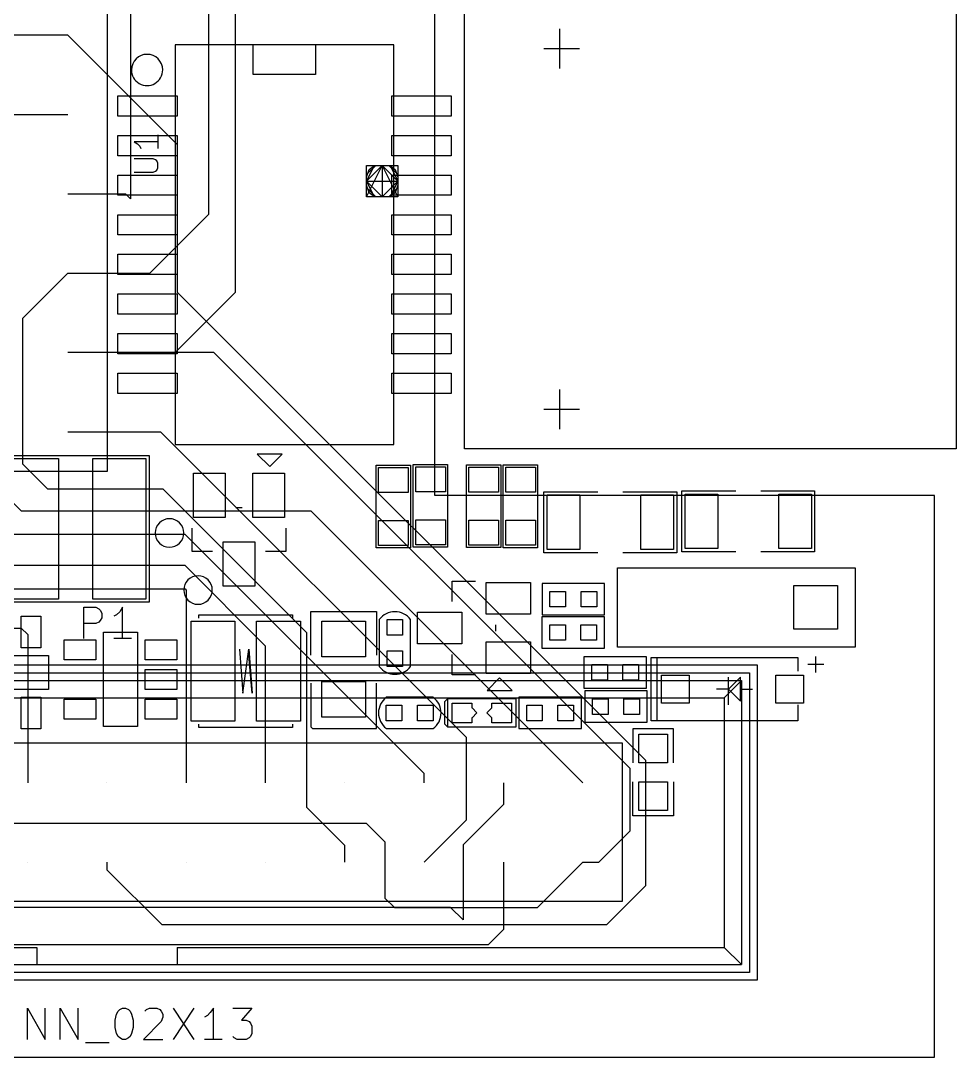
# Model space of a CAD drawing. Extents: x 317 to 7766, y -7531 to -136.
# Drawn here: x 4437 to 7766, y -7531 to -3841 of the extents above; entities that cross this region are included whole.
import ezdxf

# ---------------------------------------------------------------- set-up
doc = ezdxf.new("R2010")
doc.units = 0
doc.layers.get('0').update_dxf_attribs({"linetype": 'CONTINUOUS'})

msp = doc.modelspace()

# ---------------------------------------------------------------- linework, layer by layer
at = {"color": 7}
for points in [[(1605.28, -2391.610378), (2160.975556, -1835.914822), (2605.475556, -1835.914822), (2771.986667, -2002.708156), (2771.986667, -2502.805933), (4938.888889, -2502.805933), (5105.4, -2669.317044), (5105.4, -4530.5726), (4896.555556, -4739.417044)], [(5910.862222, -5530.485933), (5910.862222, -2530.463711)], [(2411.024444, -2697.257044), (4522.046667, -2697.257044), (4827.693333, -3002.621489), (4827.693333, -4474.974822), (4809.913333, -4457.194822)], [(2494.28, -4169.328156), (2488.635556, -4174.9726), (3660.986667, -3002.621489), (4105.486667, -3002.621489), (4188.742222, -3086.159267), (4188.742222, -4058.1326), (4305.3, -4174.9726), (4604.173333, -4174.9726)], [(4745.284444, -3187.194822), (3616.395556, -3187.194822), (3616.395556, -5444.9726), (4745.284444, -5444.9726), (4745.284444, -3187.194822)], [(6016.131111, -5365.385933), (6016.131111, -3530.941489)], [(7765.908889, -3530.941489), (7765.908889, -5365.385933)], [(5199.944444, -3688.139267), (5199.944444, -4808.279267)], [(6354.797778, -4010.719267), (6354.797778, -3869.608156)], [(3757.506667, -3892.750378), (3884.224444, -3892.750378), (4355.535556, -4363.779267), (4355.535556, -5502.828156), (4438.791111, -5586.083711), (5469.184444, -5586.083711), (6437.206667, -6554.105933)], [(4604.173333, -3892.750378), (4273.126667, -3892.750378)], [(4994.204444, -4282.781489), (4604.173333, -3892.750378)], [(4986.302222, -3926.899267), (4986.302222, -5349.017044)], [(5764.106667, -3926.899267), (4986.302222, -3926.899267)], [(5264.008889, -4032.450378), (5264.008889, -3926.899267)], [(5486.4, -3926.899267), (5486.4, -4032.450378)], [(5764.106667, -5349.017044), (5764.106667, -3926.899267)], [(6298.353333, -3940.163711), (6425.353333, -3940.163711)], [(5486.4, -4032.450378), (5264.008889, -4032.450378)], [(4782.537778, -4180.334822), (4782.537778, -4108.085933)], [(4782.537778, -4108.085933), (4993.64, -4108.085933)], [(4993.64, -4108.085933), (4993.64, -4180.334822)], [(5757.051111, -4180.334822), (5757.051111, -4108.085933)], [(5757.051111, -4108.085933), (5968.153333, -4108.085933)], [(5968.153333, -4108.085933), (5968.153333, -4180.334822)], [(4993.64, -4180.334822), (4782.537778, -4180.334822)], [(5968.153333, -4180.334822), (5757.051111, -4180.334822)], [(4782.537778, -4321.445933), (4782.537778, -4249.197044)], [(4782.537778, -4249.197044), (4993.64, -4249.197044)], [(4924.777778, -4271.774822), (4840.111111, -4271.774822), (4852.246667, -4279.677044), (4860.431111, -4287.861489), (4864.382222, -4295.763711)], [(4924.777778, -4247.503711), (4924.777778, -4295.763711)], [(4993.64, -4249.197044), (4993.64, -4321.445933)], [(5757.051111, -4321.445933), (5757.051111, -4249.197044)], [(5757.051111, -4249.197044), (5968.153333, -4249.197044)], [(5968.153333, -4249.197044), (5968.153333, -4321.445933)], [(4994.204444, -4808.279267), (4994.204444, -4282.781489)], [(4993.64, -4321.445933), (4782.537778, -4321.445933)], [(4840.111111, -4380.430378), (4908.691111, -4380.430378), (4916.875556, -4376.479267), (4920.826667, -4372.528156), (4924.777778, -4364.343711), (4924.777778, -4348.257044), (4920.826667, -4340.354822), (4916.875556, -4336.121489), (4908.691111, -4332.170378), (4840.111111, -4332.170378)], [(5968.153333, -4321.445933), (5757.051111, -4321.445933)], [(4782.537778, -4462.557044), (4782.537778, -4390.308156)], [(4782.537778, -4390.308156), (4993.64, -4390.308156)], [(4993.64, -4390.308156), (4993.64, -4462.557044)], [(5667.868889, -4412.039267), (5723.184444, -4356.441489), (5723.184444, -4467.637044)], [(5667.868889, -4467.637044), (5723.184444, -4356.441489)], [(5667.868889, -4388.897044), (5700.324444, -4356.441489)], [(5667.868889, -4412.039267), (5695.526667, -4356.441489)], [(5667.868889, -4356.441489), (5778.782222, -4356.441489)], [(5667.868889, -4467.637044), (5667.868889, -4356.441489)], [(5667.868889, -4398.210378), (5677.182222, -4370.270378)], [(5667.868889, -4434.899267), (5667.868889, -4388.897044)], [(5677.182222, -4370.270378), (5695.526667, -4356.441489)], [(5695.526667, -4356.441489), (5751.124444, -4356.441489)], [(5695.526667, -4356.441489), (5751.124444, -4356.441489)], [(5700.324444, -4356.441489), (5746.326667, -4356.441489)], [(5723.184444, -4356.441489), (5778.782222, -4412.039267)], [(5723.184444, -4356.441489), (5778.782222, -4467.637044)], [(5746.326667, -4356.441489), (5778.782222, -4388.897044)], [(5751.124444, -4356.441489), (5769.468889, -4370.270378)], [(5751.124444, -4356.441489), (5778.782222, -4412.039267)], [(5757.051111, -4462.557044), (5757.051111, -4390.308156)], [(5757.051111, -4390.308156), (5968.153333, -4390.308156)], [(5769.468889, -4370.270378), (5778.782222, -4398.210378)], [(5778.782222, -4356.441489), (5778.782222, -4467.637044)], [(5778.782222, -4388.897044), (5778.782222, -4434.899267)], [(5968.153333, -4390.308156), (5968.153333, -4462.557044)], [(5667.868889, -4425.868156), (5667.868889, -4398.210378)], [(5723.184444, -4467.637044), (5667.868889, -4412.039267)], [(5667.868889, -4412.039267), (5778.782222, -4412.039267)], [(5695.526667, -4467.637044), (5667.868889, -4412.039267)], [(5677.182222, -4453.808156), (5667.868889, -4425.868156)], [(5778.782222, -4412.039267), (5723.184444, -4467.637044)], [(5778.782222, -4412.039267), (5751.124444, -4467.637044)], [(5778.782222, -4425.868156), (5769.468889, -4453.808156)], [(5778.782222, -4398.210378), (5778.782222, -4425.868156)], [(5308.317778, -6554.105933), (5308.317778, -6066.990378), (5022.144444, -5780.534822), (4244.34, -5780.534822), (4216.4, -5752.594822), (4216.4, -4697.083711), (4105.486667, -4586.170378), (4105.486667, -4447.034822)], [(4604.173333, -4457.194822), (4809.913333, -4457.194822)], [(4993.64, -4462.557044), (4782.537778, -4462.557044)], [(5700.324444, -4467.637044), (5667.868889, -4434.899267)], [(5695.526667, -4467.637044), (5677.182222, -4453.808156)], [(5778.782222, -4434.899267), (5746.326667, -4467.637044)], [(5769.468889, -4453.808156), (5751.124444, -4467.637044)], [(5968.153333, -4462.557044), (5757.051111, -4462.557044)], [(5778.782222, -4467.637044), (5667.868889, -4467.637044)], [(5778.782222, -4467.637044), (5667.868889, -4467.637044)], [(5751.124444, -4467.637044), (5695.526667, -4467.637044)], [(5751.124444, -4467.637044), (5695.526667, -4467.637044)], [(5746.326667, -4467.637044), (5700.324444, -4467.637044)], [(4782.537778, -4603.668156), (4782.537778, -4531.419267)], [(4782.537778, -4531.419267), (4993.64, -4531.419267)], [(4993.64, -4531.419267), (4993.64, -4603.668156)], [(5757.051111, -4603.668156), (5757.051111, -4531.419267)], [(5757.051111, -4531.419267), (5968.153333, -4531.419267)], [(5968.153333, -4531.419267), (5968.153333, -4603.668156)], [(4993.64, -4603.668156), (4782.537778, -4603.668156)], [(5968.153333, -4603.668156), (5757.051111, -4603.668156)], [(4782.537778, -4744.779267), (4782.537778, -4672.530378)], [(4782.537778, -4672.530378), (4993.64, -4672.530378)], [(4993.64, -4672.530378), (4993.64, -4744.779267)], [(5757.051111, -4744.779267), (5757.051111, -4672.530378)], [(5757.051111, -4672.530378), (5968.153333, -4672.530378)], [(5968.153333, -4672.530378), (5968.153333, -4744.779267)], [(5455.355556, -6308.290378), (5455.355556, -6019.294822), (4944.251111, -5508.190378), (4533.053333, -5508.190378), (4444.435556, -5419.290378), (4444.435556, -4899.437044), (4604.173333, -4739.417044)], [(4604.173333, -4739.417044), (4896.555556, -4739.417044)], [(4993.64, -4744.779267), (4782.537778, -4744.779267)], [(5968.153333, -4744.779267), (5757.051111, -4744.779267)], [(6154.984444, -7075.370378), (6099.951111, -7130.403711), (3699.933333, -7130.403711), (3477.542222, -6908.294822), (3477.542222, -5897.0926), (3144.237778, -5563.788156), (3144.237778, -4819.285933)], [(4782.537778, -4885.890378), (4782.537778, -4813.641489)], [(4782.537778, -4813.641489), (4993.64, -4813.641489)], [(4988.842222, -5019.381489), (5199.944444, -4808.279267)], [(4993.64, -4813.641489), (4993.64, -4885.890378)], [(6661.008889, -6474.801489), (4994.204444, -4808.279267)], [(5757.051111, -4885.890378), (5757.051111, -4813.641489)], [(5757.051111, -4813.641489), (5968.153333, -4813.641489)], [(5968.153333, -4813.641489), (5968.153333, -4885.890378)], [(4993.64, -4885.890378), (4782.537778, -4885.890378)], [(5968.153333, -4885.890378), (5757.051111, -4885.890378)], [(4782.537778, -5027.001489), (4782.537778, -4954.7526)], [(4782.537778, -4954.7526), (4993.64, -4954.7526)], [(4993.64, -4954.7526), (4993.64, -5027.001489)], [(5757.051111, -5027.001489), (5757.051111, -4954.7526)], [(5757.051111, -4954.7526), (5968.153333, -4954.7526)], [(5968.153333, -4954.7526), (5968.153333, -5027.001489)], [(6437.206667, -6836.328156), (6493.933333, -6836.328156), (6605.411111, -6724.850378), (6605.411111, -6502.741489), (5124.308889, -5021.639267), (4988.842222, -5021.639267), (4604.173333, -5021.639267)], [(4993.64, -5027.001489), (4782.537778, -5027.001489)], [(4988.842222, -5019.381489), (4988.842222, -5021.639267), (4988.842222, -5019.381489), (4988.842222, -5021.639267)], [(5968.153333, -5027.001489), (5757.051111, -5027.001489)], [(4782.537778, -5168.1126), (4782.537778, -5095.863711)], [(4782.537778, -5095.863711), (4993.64, -5095.863711)], [(4993.64, -5095.863711), (4993.64, -5168.1126)], [(5757.051111, -5168.1126), (5757.051111, -5095.863711)], [(5757.051111, -5095.863711), (5968.153333, -5095.863711)], [(5968.153333, -5095.863711), (5968.153333, -5168.1126)], [(6354.797778, -5294.830378), (6354.797778, -5153.719267)], [(4993.64, -5168.1126), (4782.537778, -5168.1126)], [(5968.153333, -5168.1126), (5757.051111, -5168.1126)], [(6298.353333, -5224.274822), (6425.353333, -5224.274822)], [(4604.173333, -5303.861489), (4934.373333, -5303.861489), (6022.057778, -6391.545933), (6022.057778, -6687.0326), (5872.762222, -6836.328156)], [(4986.302222, -5349.017044), (5764.106667, -5349.017044)], [(5278.684444, -5383.730378), (5322.993333, -5428.039267)], [(5367.584444, -5383.730378), (5278.684444, -5383.730378)], [(5322.993333, -5428.039267), (5367.584444, -5383.730378)], [(7765.908889, -5365.385933), (6016.131111, -5365.385933)], [(4371.34, -5388.810378), (4893.733333, -5388.810378)], [(4382.628889, -5399.817044), (4571.435556, -5399.817044)], [(4571.435556, -5399.817044), (4571.435556, -5899.914822)], [(4693.637778, -5399.817044), (4882.444444, -5399.817044)], [(4693.637778, -5899.914822), (4693.637778, -5399.817044)], [(4882.444444, -5399.817044), (4882.444444, -5899.914822)], [(4893.733333, -5388.810378), (4893.733333, -5910.921489)], [(5701.171111, -5422.959267), (5823.373333, -5422.959267)], [(5701.171111, -5717.317044), (5701.171111, -5422.959267)], [(5823.373333, -5422.959267), (5823.373333, -5717.317044)], [(5833.815556, -5420.701489), (5956.017778, -5420.701489)], [(5833.815556, -5715.341489), (5833.815556, -5420.701489)], [(5956.017778, -5420.701489), (5956.017778, -5715.341489)], [(6022.904444, -5421.548156), (6145.106667, -5421.548156)], [(6022.904444, -5715.905933), (6022.904444, -5421.548156)], [(6145.106667, -5421.548156), (6145.106667, -5715.905933)], [(6154.137778, -5422.394822), (6276.34, -5422.394822)], [(6154.137778, -5716.7526), (6154.137778, -5422.394822)], [(6276.34, -5422.394822), (6276.34, -5716.7526)], [(5051.495556, -5451.181489), (5164.384444, -5451.181489)], [(5051.495556, -5609.225933), (5051.495556, -5451.181489)], [(5164.384444, -5451.181489), (5164.384444, -5609.225933)], [(5262.597778, -5451.181489), (5375.486667, -5451.181489)], [(5262.597778, -5609.225933), (5262.597778, -5451.181489)], [(5375.486667, -5451.181489), (5375.486667, -5609.225933)], [(5709.637778, -5520.043711), (5709.637778, -5431.143711)], [(5709.637778, -5431.143711), (5815.188889, -5431.143711)], [(5815.188889, -5431.143711), (5815.188889, -5520.043711)], [(5842.282222, -5518.068156), (5842.282222, -5429.168156)], [(5842.282222, -5429.168156), (5947.833333, -5429.168156)], [(5947.833333, -5429.168156), (5947.833333, -5518.068156)], [(6031.371111, -5518.6326), (6031.371111, -5429.7326)], [(6031.371111, -5429.7326), (6136.922222, -5429.7326)], [(6136.922222, -5429.7326), (6136.922222, -5518.6326)], [(6162.604444, -5519.479267), (6162.604444, -5430.579267)], [(6162.604444, -5430.579267), (6268.155556, -5430.579267)], [(6268.155556, -5430.579267), (6268.155556, -5519.479267)], [(5815.188889, -5520.043711), (5709.637778, -5520.043711)], [(5947.833333, -5518.068156), (5842.282222, -5518.068156)], [(7688.862222, -5530.485933), (5910.862222, -5530.485933)], [(6136.922222, -5518.6326), (6031.371111, -5518.6326)], [(6268.155556, -5519.479267), (6162.604444, -5519.479267)], [(6298.917778, -5518.068156), (6490.546667, -5518.068156)], [(6298.917778, -5734.814822), (6298.917778, -5518.068156)], [(6309.924444, -5529.074822), (6426.482222, -5529.074822)], [(6309.924444, -5723.525933), (6309.924444, -5529.074822)], [(6426.482222, -5529.074822), (6426.482222, -5723.525933)], [(6579.446667, -5518.068156), (6771.075556, -5518.068156)], [(6643.228889, -5529.074822), (6759.786667, -5529.074822)], [(6643.228889, -5723.525933), (6643.228889, -5529.074822)], [(6759.786667, -5529.074822), (6759.786667, -5723.525933)], [(6771.075556, -5518.068156), (6771.075556, -5734.814822)], [(6789.42, -5514.399267), (6981.048889, -5514.399267)], [(6789.42, -5731.145933), (6789.42, -5514.399267)], [(6800.708889, -5525.688156), (6917.266667, -5525.688156)], [(6800.708889, -5720.139267), (6800.708889, -5525.688156)], [(6917.266667, -5525.688156), (6917.266667, -5720.139267)], [(7069.948889, -5514.399267), (7261.577778, -5514.399267)], [(7134.013333, -5525.688156), (7250.571111, -5525.688156)], [(7134.013333, -5720.139267), (7134.013333, -5525.688156)], [(7250.571111, -5525.688156), (7250.571111, -5720.139267)], [(7261.577778, -5514.399267), (7261.577778, -5731.145933)], [(7688.862222, -7530.594822), (7688.862222, -5530.485933)], [(5224.497778, -5574.794822), (5202.484444, -5574.794822)], [(5164.384444, -5609.225933), (5051.495556, -5609.225933)], [(5375.486667, -5609.225933), (5262.597778, -5609.225933)], [(5709.637778, -5709.1326), (5709.637778, -5620.2326)], [(5709.637778, -5620.2326), (5815.188889, -5620.2326)], [(5815.188889, -5620.2326), (5815.188889, -5709.1326)], [(5842.282222, -5706.874822), (5842.282222, -5617.974822)], [(5842.282222, -5617.974822), (5947.833333, -5617.974822)], [(5947.833333, -5617.974822), (5947.833333, -5706.874822)], [(6031.371111, -5707.721489), (6031.371111, -5618.821489)], [(6031.371111, -5618.821489), (6136.922222, -5618.821489)], [(6136.922222, -5618.821489), (6136.922222, -5707.721489)], [(6162.604444, -5708.285933), (6162.604444, -5619.385933)], [(6162.604444, -5619.385933), (6268.155556, -5619.385933)], [(6268.155556, -5619.385933), (6268.155556, -5708.285933)], [(5022.144444, -5669.339267), (4327.595556, -5669.339267)], [(5872.762222, -6554.105933), (5872.762222, -6520.239267), (5022.144444, -5669.339267)], [(5046.697778, -5730.299267), (5046.697778, -5647.043711)], [(5380.284444, -5647.043711), (5380.284444, -5730.299267)], [(5157.046667, -5695.585933), (5269.935556, -5695.585933)], [(5157.046667, -5853.630378), (5157.046667, -5695.585933)], [(5269.935556, -5695.585933), (5269.935556, -5853.630378)], [(5823.373333, -5717.317044), (5701.171111, -5717.317044)], [(5815.188889, -5709.1326), (5709.637778, -5709.1326)], [(5956.017778, -5715.341489), (5833.815556, -5715.341489)], [(5947.833333, -5706.874822), (5842.282222, -5706.874822)], [(6145.106667, -5715.905933), (6022.904444, -5715.905933)], [(6136.922222, -5707.721489), (6031.371111, -5707.721489)], [(6276.34, -5716.7526), (6154.137778, -5716.7526)], [(6268.155556, -5708.285933), (6162.604444, -5708.285933)], [(5118.946667, -5730.299267), (5046.697778, -5730.299267)], [(5380.284444, -5730.299267), (5308.035556, -5730.299267)], [(6490.546667, -5734.814822), (6298.917778, -5734.814822)], [(6426.482222, -5723.525933), (6309.924444, -5723.525933)], [(6771.075556, -5734.814822), (6579.446667, -5734.814822)], [(6759.786667, -5723.525933), (6643.228889, -5723.525933)], [(6981.048889, -5731.145933), (6789.42, -5731.145933)], [(6917.266667, -5720.139267), (6800.708889, -5720.139267)], [(7261.577778, -5731.145933), (7069.948889, -5731.145933)], [(7250.571111, -5720.139267), (7134.013333, -5720.139267)], [(6559.973333, -5788.437044), (7406.64, -5788.437044)], [(6559.973333, -6070.659267), (6559.973333, -5788.437044)], [(7406.64, -5788.437044), (7406.64, -6070.659267)], [(4188.742222, -5863.790378), (5022.144444, -5863.790378)], [(5022.144444, -5863.790378), (5026.095556, -5868.023711)], [(5269.935556, -5853.630378), (5157.046667, -5853.630378)], [(5972.104444, -5836.1326), (6055.36, -5836.1326)], [(5972.104444, -5908.381489), (5972.104444, -5836.1326)], [(6093.177778, -5840.930378), (6251.222222, -5840.930378)], [(6093.177778, -5953.819267), (6093.177778, -5840.930378)], [(6251.222222, -5840.930378), (6251.222222, -5953.819267)], [(6514.535556, -5844.599267), (6292.144444, -5844.599267)], [(6292.144444, -5844.599267), (6292.144444, -5955.5126)], [(6514.535556, -5955.5126), (6514.535556, -5844.599267)], [(7187.635556, -5851.654822), (7343.14, -5851.654822)], [(7187.635556, -6007.159267), (7187.635556, -5851.654822)], [(7343.14, -5851.654822), (7343.14, -6007.159267)], [(4571.435556, -5899.914822), (4382.628889, -5899.914822)], [(4882.444444, -5899.914822), (4693.637778, -5899.914822)], [(5026.095556, -5868.023711), (5026.095556, -6554.105933)], [(6320.084444, -5872.257044), (6375.682222, -5872.257044)], [(6320.084444, -5927.854822), (6320.084444, -5872.257044)], [(6375.682222, -5872.257044), (6375.682222, -5927.854822)], [(6430.997778, -5872.257044), (6486.595556, -5872.257044)], [(6430.997778, -5927.854822), (6430.997778, -5872.257044)], [(6486.595556, -5872.257044), (6486.595556, -5927.854822)], [(4893.733333, -5910.921489), (4371.34, -5910.921489)], [(4662.028889, -6039.897044), (4662.028889, -5928.701489), (4704.362222, -5928.701489), (4714.804444, -5934.063711), (4720.166667, -5939.425933), (4725.528889, -5949.868156), (4725.528889, -5965.954822), (4720.166667, -5976.397044), (4714.804444, -5981.759267), (4704.362222, -5986.839267), (4662.028889, -5986.839267)], [(4799.471111, -6039.897044), (4799.471111, -5928.701489), (4789.028889, -5944.788156), (4778.304444, -5955.230378), (4767.862222, -5960.5926)], [(6375.682222, -5927.854822), (6320.084444, -5927.854822)], [(6486.595556, -5927.854822), (6430.997778, -5927.854822)], [(4437.944444, -6072.917044), (4437.944444, -5960.028156)], [(4437.944444, -5960.028156), (4508.5, -5960.028156)], [(4508.5, -5960.028156), (4508.5, -6072.917044)], [(5070.968889, -5956.359267), (5404.555556, -5956.359267)], [(5070.968889, -5967.648156), (5070.968889, -5956.359267)], [(5404.555556, -5956.359267), (5404.555556, -5967.648156)], [(5469.466667, -5943.941489), (5702.864444, -5943.941489)], [(5469.466667, -6099.445933), (5469.466667, -5943.941489)], [(5702.864444, -5943.941489), (5702.864444, -6099.445933)], [(5712.742222, -5972.445933), (5712.742222, -6139.239267)], [(5740.4, -5972.445933), (5795.997778, -5972.445933)], [(5740.4, -6028.043711), (5740.4, -5972.445933)], [(5795.997778, -5972.445933), (5795.997778, -6028.043711)], [(5823.937778, -6139.239267), (5823.937778, -5972.445933)], [(5848.491111, -5946.481489), (6006.535556, -5946.481489)], [(5848.491111, -6059.370378), (5848.491111, -5946.481489)], [(6006.535556, -5946.481489), (6006.535556, -6059.370378)], [(6251.222222, -5953.819267), (6093.177778, -5953.819267)], [(6513.688889, -5963.1326), (6291.58, -5963.1326)], [(6291.58, -5963.1326), (6291.58, -6074.045933)], [(6292.144444, -5955.5126), (6514.535556, -5955.5126)], [(6513.688889, -6074.045933), (6513.688889, -5963.1326)], [(4161.084444, -6002.643711), (4438.791111, -6002.643711)], [(4438.791111, -6002.643711), (4461.651111, -6025.785933)], [(5043.311111, -5978.654822), (5198.815556, -5978.654822)], [(5043.311111, -6334.254822), (5043.311111, -5978.654822)], [(5198.815556, -5978.654822), (5198.815556, -6334.254822)], [(5276.426667, -5978.654822), (5431.931111, -5978.654822)], [(5276.426667, -6334.254822), (5276.426667, -5978.654822)], [(5431.931111, -5978.654822), (5431.931111, -6334.254822)], [(5508.413333, -5978.654822), (5663.635556, -5978.654822)], [(5508.413333, -6105.654822), (5508.413333, -5978.654822)], [(5663.635556, -5978.654822), (5663.635556, -6105.654822)], [(6127.608889, -6013.9326), (6127.608889, -5991.919267)], [(6319.237778, -5990.790378), (6374.835556, -5990.790378)], [(6319.237778, -6046.388156), (6319.237778, -5990.790378)], [(6374.835556, -5990.790378), (6374.835556, -6046.388156)], [(6430.433333, -5990.790378), (6486.031111, -5990.790378)], [(6430.433333, -6046.388156), (6430.433333, -5990.790378)], [(6486.031111, -5990.790378), (6486.031111, -6046.388156)], [(7343.14, -6007.159267), (7187.635556, -6007.159267)], [(4461.651111, -6025.785933), (4461.651111, -6554.105933)], [(4590.908889, -6044.977044), (4703.797778, -6044.977044)], [(4590.908889, -6115.5326), (4590.908889, -6044.977044)], [(4703.797778, -6044.977044), (4703.797778, -6115.5326)], [(4731.173333, -6017.883711), (4852.528889, -6017.883711)], [(4731.173333, -6353.728156), (4731.173333, -6017.883711)], [(4831.362222, -6039.897044), (4767.862222, -6039.897044)], [(4852.528889, -6017.883711), (4852.528889, -6353.728156)], [(4879.904444, -6044.977044), (4992.793333, -6044.977044)], [(4879.904444, -6115.5326), (4879.904444, -6044.977044)], [(4992.793333, -6044.977044), (4992.793333, -6115.5326)], [(5795.997778, -6028.043711), (5740.4, -6028.043711)], [(6374.835556, -6046.388156), (6319.237778, -6046.388156)], [(6486.031111, -6046.388156), (6430.433333, -6046.388156)], [(4508.5, -6072.917044), (4437.944444, -6072.917044)], [(5215.466667, -6078.561489), (5226.755556, -6234.348156)], [(5226.755556, -6234.348156), (5248.768889, -6078.561489)], [(5248.768889, -6078.561489), (5260.057778, -6234.348156)], [(5740.4, -6083.641489), (5795.997778, -6083.641489)], [(5740.4, -6139.239267), (5740.4, -6083.641489)], [(5795.997778, -6083.641489), (5795.997778, -6139.239267)], [(6006.535556, -6059.370378), (5848.491111, -6059.370378)], [(6093.177778, -6052.0326), (6251.222222, -6052.0326)], [(6093.177778, -6164.921489), (6093.177778, -6052.0326)], [(6251.222222, -6052.0326), (6251.222222, -6164.921489)], [(6291.58, -6074.045933), (6513.688889, -6074.045933)], [(7406.64, -6070.659267), (6559.973333, -6070.659267)], [(4199.748889, -6100.2926), (4535.593333, -6100.2926)], [(4535.593333, -6100.2926), (4535.593333, -6221.648156)], [(4703.797778, -6115.5326), (4590.908889, -6115.5326)], [(4992.793333, -6115.5326), (4879.904444, -6115.5326)], [(5260.057778, -6234.348156), (5248.768889, -6100.857044)], [(5663.635556, -6105.654822), (5508.413333, -6105.654822)], [(5972.104444, -6169.437044), (5972.104444, -6097.470378)], [(6663.266667, -6105.3726), (6441.157778, -6105.3726)], [(6441.157778, -6105.3726), (6441.157778, -6216.285933)], [(6663.266667, -6216.285933), (6663.266667, -6105.3726)], [(6680.482222, -6107.348156), (7202.593333, -6107.348156)], [(6680.482222, -6333.125933), (6680.482222, -6107.348156)], [(6701.648889, -6333.125933), (6701.648889, -6107.348156)], [(7202.593333, -6107.348156), (7202.593333, -6156.737044)], [(7266.093333, -6160.970378), (7266.093333, -6104.525933)], [(7266.093333, -6160.970378), (7266.093333, -6104.525933)], [(2430.78, -6134.159267), (7057.248889, -6134.159267), (7057.248889, -7256.274822), (2430.78, -7256.274822), (2430.78, -6134.159267)], [(4879.904444, -6150.528156), (4992.793333, -6150.528156)], [(4879.904444, -6221.083711), (4879.904444, -6150.528156)], [(4992.793333, -6150.528156), (4992.793333, -6221.083711)], [(5795.997778, -6139.239267), (5740.4, -6139.239267)], [(6468.815556, -6133.030378), (6524.413333, -6133.030378)], [(6468.815556, -6188.628156), (6468.815556, -6133.030378)], [(6524.413333, -6133.030378), (6524.413333, -6188.628156)], [(6580.011111, -6133.030378), (6635.608889, -6133.030378)], [(6580.011111, -6188.628156), (6580.011111, -6133.030378)], [(6635.608889, -6133.030378), (6635.608889, -6188.628156)], [(7294.315556, -6132.748156), (7237.871111, -6132.748156)], [(7294.315556, -6132.748156), (7237.871111, -6132.748156)], [(2458.437778, -6161.817044), (7029.591111, -6161.817044), (7029.591111, -7228.617044), (2458.437778, -7228.617044), (2458.437778, -6161.817044)], [(2486.095556, -6189.757044), (7001.651111, -6189.757044)], [(5508.413333, -6193.143711), (5663.635556, -6193.143711)], [(5508.413333, -6320.143711), (5508.413333, -6193.143711)], [(5663.635556, -6193.143711), (5663.635556, -6320.143711)], [(6055.36, -6169.437044), (5972.104444, -6169.437044)], [(6251.222222, -6164.921489), (6093.177778, -6164.921489)], [(6141.155556, -6180.443711), (6096.846667, -6225.034822)], [(6185.746667, -6225.034822), (6141.155556, -6180.443711)], [(6524.413333, -6188.628156), (6468.815556, -6188.628156)], [(6635.608889, -6188.628156), (6580.011111, -6188.628156)], [(6717.171111, -6269.625933), (6717.171111, -6170.848156)], [(6717.171111, -6170.848156), (6815.948889, -6170.848156)], [(6815.948889, -6170.848156), (6815.948889, -6269.625933)], [(7001.651111, -6189.757044), (6939.562222, -6250.717044)], [(6955.648889, -6276.681489), (6955.648889, -6177.903711)], [(6997.982222, -6177.903711), (6955.648889, -6220.237044)], [(6997.982222, -6262.570378), (6997.982222, -6177.903711)], [(7001.651111, -6189.757044), (7001.651111, -7200.677044)], [(7123.571111, -6269.625933), (7123.571111, -6170.848156)], [(7123.571111, -6170.848156), (7222.348889, -6170.848156)], [(7222.348889, -6170.848156), (7222.348889, -6269.625933)], [(4535.593333, -6221.648156), (4199.748889, -6221.648156)], [(4992.793333, -6221.083711), (4879.904444, -6221.083711)], [(5469.466667, -6199.3526), (5469.466667, -6354.857044)], [(5702.864444, -6360.501489), (5702.864444, -6199.3526)], [(6096.846667, -6225.034822), (6185.746667, -6225.034822)], [(6441.157778, -6216.285933), (6663.266667, -6216.285933)], [(6666.088889, -6226.728156), (6443.98, -6226.728156)], [(6443.98, -6226.728156), (6443.98, -6337.641489)], [(6666.088889, -6337.641489), (6666.088889, -6226.728156)], [(6955.648889, -6220.237044), (6913.315556, -6220.237044)], [(6955.648889, -6220.237044), (6997.982222, -6262.570378)], [(6997.982222, -6220.237044), (7040.315556, -6220.237044)], [(2546.208889, -6250.717044), (6939.562222, -6250.717044)], [(4437.944444, -6361.630378), (4437.944444, -6248.741489)], [(4437.944444, -6248.741489), (4508.5, -6248.741489)], [(4508.5, -6248.741489), (4508.5, -6361.630378)], [(4590.908889, -6256.079267), (4703.797778, -6256.079267)], [(4590.908889, -6326.634822), (4590.908889, -6256.079267)], [(4703.797778, -6256.079267), (4703.797778, -6326.634822)], [(4879.904444, -6256.079267), (4992.793333, -6256.079267)], [(4879.904444, -6326.634822), (4879.904444, -6256.079267)], [(4992.793333, -6256.079267), (4992.793333, -6326.634822)], [(5904.653333, -6249.305933), (5737.86, -6249.305933)], [(5955.735556, -6254.668156), (5944.728889, -6265.957044)], [(5944.728889, -6265.957044), (5944.728889, -6343.568156)], [(6200.14, -6254.668156), (5955.735556, -6254.668156)], [(5955.735556, -6254.668156), (5955.735556, -6354.857044)], [(5972.104444, -6269.625933), (6042.66, -6269.625933)], [(5972.104444, -6340.181489), (5972.104444, -6269.625933)], [(6042.66, -6269.625933), (6042.66, -6287.123711)], [(6113.215556, -6269.625933), (6183.771111, -6269.625933)], [(6113.215556, -6287.123711), (6113.215556, -6269.625933)], [(6183.771111, -6269.625933), (6183.771111, -6340.181489)], [(6200.14, -6354.857044), (6200.14, -6254.668156)], [(6431.844444, -6249.305933), (6209.735556, -6249.305933)], [(6209.735556, -6249.305933), (6209.735556, -6360.219267)], [(6431.844444, -6360.219267), (6431.844444, -6249.305933)], [(6471.637778, -6254.385933), (6527.235556, -6254.385933)], [(6471.637778, -6309.983711), (6471.637778, -6254.385933)], [(6527.235556, -6254.385933), (6527.235556, -6309.983711)], [(6582.833333, -6254.385933), (6638.431111, -6254.385933)], [(6582.833333, -6309.983711), (6582.833333, -6254.385933)], [(6638.431111, -6254.385933), (6638.431111, -6309.983711)], [(6815.948889, -6269.625933), (6717.171111, -6269.625933)], [(6939.562222, -6250.717044), (6939.562222, -7139.717044)], [(7222.348889, -6269.625933), (7123.571111, -6269.625933)], [(5455.355556, -6641.594822), (5455.355556, -6308.290378)], [(5737.86, -6276.963711), (5793.457778, -6276.963711)], [(5737.86, -6332.561489), (5737.86, -6276.963711)], [(5793.457778, -6276.963711), (5793.457778, -6332.561489)], [(5849.055556, -6276.963711), (5904.653333, -6276.963711)], [(5849.055556, -6332.561489), (5849.055556, -6276.963711)], [(5904.653333, -6276.963711), (5904.653333, -6332.561489)], [(6042.66, -6287.123711), (6042.942222, -6287.123711)], [(6042.942222, -6287.123711), (6060.44, -6304.903711)], [(6060.44, -6304.903711), (6042.942222, -6322.401489)], [(6095.717778, -6304.903711), (6113.215556, -6287.123711)], [(6113.215556, -6322.401489), (6095.717778, -6304.903711)], [(6113.215556, -6287.123711), (6113.215556, -6287.123711)], [(6237.393333, -6276.963711), (6292.991111, -6276.963711)], [(6237.393333, -6332.561489), (6237.393333, -6276.963711)], [(6292.991111, -6276.963711), (6292.991111, -6332.561489)], [(6348.588889, -6276.963711), (6404.186667, -6276.963711)], [(6348.588889, -6332.561489), (6348.588889, -6276.963711)], [(6404.186667, -6276.963711), (6404.186667, -6332.561489)], [(7202.593333, -6276.681489), (7202.593333, -6333.125933)], [(4703.797778, -6326.634822), (4590.908889, -6326.634822)], [(4992.793333, -6326.634822), (4879.904444, -6326.634822)], [(5198.815556, -6334.254822), (5043.311111, -6334.254822)], [(5070.968889, -6356.550378), (5070.968889, -6345.261489)], [(5431.931111, -6334.254822), (5276.426667, -6334.254822)], [(5404.555556, -6345.261489), (5404.555556, -6356.550378)], [(5663.635556, -6320.143711), (5508.413333, -6320.143711)], [(5793.457778, -6332.561489), (5737.86, -6332.561489)], [(5904.653333, -6332.561489), (5849.055556, -6332.561489)], [(5944.728889, -6343.568156), (5955.735556, -6354.857044)], [(6042.66, -6340.181489), (5972.104444, -6340.181489)], [(6042.66, -6322.401489), (6042.66, -6340.181489)], [(6042.942222, -6322.401489), (6042.66, -6322.401489)], [(6113.215556, -6322.401489), (6113.215556, -6322.401489)], [(6113.215556, -6340.181489), (6113.215556, -6322.401489)], [(6183.771111, -6340.181489), (6113.215556, -6340.181489)], [(6292.991111, -6332.561489), (6237.393333, -6332.561489)], [(6404.186667, -6332.561489), (6348.588889, -6332.561489)], [(6443.98, -6337.641489), (6666.088889, -6337.641489)], [(6527.235556, -6309.983711), (6471.637778, -6309.983711)], [(6638.431111, -6309.983711), (6582.833333, -6309.983711)], [(7202.593333, -6333.125933), (6680.482222, -6333.125933)], [(4508.5, -6361.630378), (4437.944444, -6361.630378)], [(4852.528889, -6353.728156), (4731.173333, -6353.728156)], [(5404.555556, -6356.550378), (5070.968889, -6356.550378)], [(5469.466667, -6354.857044), (5475.111111, -6360.501489)], [(5475.111111, -6360.501489), (5702.864444, -6360.501489)], [(5737.86, -6360.219267), (5904.653333, -6360.219267)], [(5955.735556, -6354.857044), (6200.14, -6354.857044)], [(6209.735556, -6360.219267), (6431.844444, -6360.219267)], [(6615.571111, -6361.348156), (6615.571111, -6482.703711)], [(6759.504444, -6361.348156), (6615.571111, -6361.348156)], [(6636.737778, -6381.103711), (6738.337778, -6381.103711)], [(6636.737778, -6482.703711), (6636.737778, -6381.103711)], [(6738.337778, -6381.103711), (6738.337778, -6482.703711)], [(6759.504444, -6482.703711), (6759.504444, -6361.348156)], [(2908.3, -6411.583711), (6577.188889, -6411.583711)], [(6577.188889, -6411.583711), (6577.188889, -6976.028156)], [(6738.337778, -6482.703711), (6636.737778, -6482.703711)], [(6661.008889, -6919.301489), (6661.008889, -6474.801489)], [(4461.651111, -6554.105933), (4461.651111, -6554.105933)], [(4461.651111, -6554.105933), (4461.651111, -6554.105933)], [(4461.651111, -6554.105933), (4461.651111, -6554.105933)], [(4461.651111, -6554.105933), (4461.651111, -6554.105933)], [(4743.873333, -6554.105933), (4743.873333, -6554.105933)], [(4743.873333, -6554.105933), (4743.873333, -6554.105933)], [(4743.873333, -6554.105933), (4743.873333, -6554.105933)], [(4743.873333, -6554.105933), (4743.873333, -6554.105933)], [(5026.095556, -6554.105933), (5026.095556, -6554.105933)], [(5026.095556, -6554.105933), (5026.095556, -6554.105933)], [(5026.095556, -6554.105933), (5026.095556, -6554.105933)], [(5026.095556, -6554.105933), (5026.095556, -6554.105933)], [(5308.317778, -6554.105933), (5308.317778, -6554.105933)], [(5308.317778, -6554.105933), (5308.317778, -6554.105933)], [(5308.317778, -6554.105933), (5308.317778, -6554.105933)], [(5308.317778, -6554.105933), (5308.317778, -6554.105933)], [(5590.54, -6554.105933), (5590.54, -6554.105933)], [(5590.54, -6554.105933), (5590.54, -6554.105933)], [(5590.54, -6554.105933), (5590.54, -6554.105933)], [(5590.54, -6554.105933), (5590.54, -6554.105933)], [(5872.762222, -6554.105933), (5872.762222, -6554.105933)], [(5872.762222, -6554.105933), (5872.762222, -6554.105933)], [(5872.762222, -6554.105933), (5872.762222, -6554.105933)], [(5872.762222, -6554.105933), (5872.762222, -6554.105933)], [(6154.984444, -6554.105933), (6154.984444, -6554.105933)], [(6154.984444, -6554.105933), (6154.984444, -6554.105933)], [(6154.984444, -6554.105933), (6154.984444, -6554.105933)], [(6154.984444, -6554.105933), (6154.984444, -6630.870378)], [(6154.984444, -6554.105933), (6154.984444, -6554.105933)], [(6437.206667, -6554.105933), (6437.206667, -6554.105933)], [(6437.206667, -6554.105933), (6437.206667, -6554.105933)], [(6437.206667, -6554.105933), (6437.206667, -6554.105933)], [(6437.206667, -6554.105933), (6437.206667, -6554.105933)], [(6615.571111, -6671.7926), (6615.571111, -6550.437044)], [(6636.737778, -6550.437044), (6738.337778, -6550.437044)], [(6636.737778, -6652.037044), (6636.737778, -6550.437044)], [(6738.337778, -6550.437044), (6738.337778, -6652.037044)], [(6759.504444, -6550.437044), (6759.504444, -6671.7926)], [(6154.984444, -6630.870378), (6011.051111, -6774.803711)], [(5590.54, -6776.779267), (5455.355556, -6641.594822)], [(6759.504444, -6671.7926), (6615.571111, -6671.7926)], [(6738.337778, -6652.037044), (6636.737778, -6652.037044)], [(4099.842222, -6697.1926), (5666.457778, -6697.1926)], [(5666.457778, -6697.1926), (5733.062222, -6763.797044)], [(5590.54, -6836.328156), (5590.54, -6776.779267)], [(5733.062222, -6763.797044), (5733.062222, -6963.8926)], [(6011.051111, -6774.803711), (6011.051111, -7041.503711)], [(4461.651111, -6836.328156), (4461.651111, -6836.328156)], [(4461.651111, -6836.328156), (4461.651111, -6836.328156)], [(4461.651111, -6836.328156), (4461.651111, -6836.328156)], [(4461.651111, -6836.328156), (4461.651111, -6836.328156)], [(4743.873333, -6836.328156), (4743.873333, -6836.328156)], [(4743.873333, -6836.328156), (4743.873333, -6836.328156)], [(4743.873333, -6836.328156), (4743.873333, -6863.421489), (4938.888889, -7058.154822)], [(4743.873333, -6836.328156), (4743.873333, -6836.328156)], [(4743.873333, -6836.328156), (4743.873333, -6836.328156)], [(5026.095556, -6836.328156), (5026.095556, -6836.328156)], [(5026.095556, -6836.328156), (5026.095556, -6836.328156)], [(5026.095556, -6836.328156), (5026.095556, -6836.328156)], [(5026.095556, -6836.328156), (5026.095556, -6836.328156)], [(5308.317778, -6836.328156), (5308.317778, -6836.328156)], [(5308.317778, -6836.328156), (5308.317778, -6836.328156)], [(5308.317778, -6836.328156), (5308.317778, -6836.328156)], [(5308.317778, -6836.328156), (5308.317778, -6836.328156)], [(5590.54, -6836.328156), (5590.54, -6836.328156)], [(5590.54, -6836.328156), (5590.54, -6836.328156)], [(5590.54, -6836.328156), (5590.54, -6836.328156)], [(5590.54, -6836.328156), (5590.54, -6836.328156)], [(5872.762222, -6836.328156), (5872.762222, -6836.328156)], [(5872.762222, -6836.328156), (5872.762222, -6836.328156)], [(5872.762222, -6836.328156), (5872.762222, -6836.328156)], [(5872.762222, -6836.328156), (5872.762222, -6836.328156)], [(6154.984444, -6836.328156), (6154.984444, -6836.328156)], [(6154.984444, -6836.328156), (6154.984444, -6836.328156)], [(6154.984444, -6836.328156), (6154.984444, -6836.328156)], [(6154.984444, -6836.328156), (6154.984444, -7075.370378)], [(6154.984444, -6836.328156), (6154.984444, -6836.328156)], [(6276.34, -6997.194822), (6437.206667, -6836.328156)], [(6437.206667, -6836.328156), (6437.206667, -6836.328156)], [(6437.206667, -6836.328156), (6437.206667, -6836.328156)], [(6437.206667, -6836.328156), (6437.206667, -6836.328156)], [(6437.206667, -6836.328156), (6437.206667, -6836.328156)], [(6522.155556, -7058.154822), (6661.008889, -6919.301489)], [(5733.062222, -6963.8926), (5766.646667, -6997.194822)], [(6577.188889, -6976.028156), (2908.3, -6976.028156)], [(5966.46, -6997.194822), (3833.142222, -6997.194822)], [(5766.646667, -6997.194822), (6276.34, -6997.194822)], [(6011.051111, -7041.503711), (5966.46, -6997.194822)], [(4938.888889, -7058.154822), (6522.155556, -7058.154822)], [(2546.208889, -7139.717044), (4494.106667, -7139.717044)], [(4494.106667, -7139.717044), (4494.106667, -7200.677044)], [(4993.922222, -7139.717044), (6939.562222, -7139.717044)], [(4993.922222, -7139.717044), (4993.922222, -7200.677044)], [(7001.651111, -7200.677044), (6939.562222, -7139.717044)], [(2486.095556, -7200.677044), (7001.651111, -7200.677044)], [(4460.804444, -7466.8126), (4460.804444, -7355.899267), (4524.304444, -7466.8126), (4524.304444, -7355.899267)], [(4577.362222, -7466.8126), (4577.362222, -7355.899267), (4640.862222, -7466.8126), (4640.862222, -7355.899267)], [(4799.471111, -7355.899267), (4810.195556, -7355.899267), (4820.637778, -7360.979267), (4826, -7366.341489), (4831.362222, -7377.065933), (4836.724444, -7398.2326), (4836.724444, -7424.479267), (4831.362222, -7445.645933), (4826, -7456.370378), (4820.637778, -7461.7326), (4810.195556, -7466.8126), (4799.471111, -7466.8126), (4789.028889, -7461.7326), (4783.666667, -7456.370378), (4778.304444, -7445.645933), (4773.224444, -7424.479267), (4773.224444, -7398.2326), (4778.304444, -7377.065933), (4783.666667, -7366.341489), (4789.028889, -7360.979267), (4799.471111, -7355.899267)], [(4879.057778, -7366.341489), (4884.137778, -7360.979267), (4894.862222, -7355.899267), (4921.391111, -7355.899267), (4931.833333, -7360.979267), (4937.195556, -7366.341489), (4942.275556, -7377.065933), (4942.275556, -7387.508156), (4937.195556, -7403.3126), (4873.695556, -7466.8126), (4942.275556, -7466.8126)], [(4979.528889, -7355.899267), (5053.471111, -7466.8126)], [(5053.471111, -7355.899267), (4979.528889, -7466.8126)], [(5122.333333, -7466.8126), (5122.333333, -7355.899267), (5111.608889, -7371.703711), (5101.166667, -7382.145933), (5090.442222, -7387.508156)], [(5191.195556, -7355.899267), (5259.775556, -7355.899267), (5222.804444, -7398.2326), (5238.608889, -7398.2326), (5249.333333, -7403.3126), (5254.695556, -7408.674822), (5259.775556, -7419.399267), (5259.775556, -7445.645933), (5254.695556, -7456.370378), (5249.333333, -7461.7326), (5238.608889, -7466.8126), (5207, -7466.8126), (5196.275556, -7461.7326), (5191.195556, -7456.370378)], [(4667.391111, -7477.537044), (4752.057778, -7477.537044)], [(5153.942222, -7466.8126), (5090.442222, -7466.8126)], [(1466.426667, -7530.594822), (7688.862222, -7530.594822)]]:
    msp.add_lwpolyline(points, dxfattribs=at)
for points in [[(4886.494333, -3960.73797), (4855.949505, -3960.73797), (4831.133608, -3985.39617), (4830.938889, -4015.940378)], [(4942.049778, -4015.940378), (4941.855059, -3985.39617), (4917.039162, -3960.73797), (4886.494333, -3960.73797)], [(4830.938889, -4015.940378), (4830.81182, -4035.872803), (4841.37275, -4054.345736), (4858.61387, -4064.34881)], [(4914.374797, -4064.34881), (4931.615917, -4054.345736), (4942.176847, -4035.872803), (4942.049778, -4015.940378)], [(4858.61387, -4064.34881), (4875.85499, -4074.351885), (4897.133676, -4074.351885), (4914.374797, -4064.34881)], [(4930.315115, -5628.366382), (4920.788251, -5637.893246), (4915.436147, -5650.814468), (4915.436222, -5664.287489)], [(4966.236222, -5613.487489), (4952.763202, -5613.487414), (4939.841979, -5618.839517), (4930.315115, -5628.366382)], [(5002.157329, -5628.366382), (4992.630465, -5618.839517), (4979.709243, -5613.487414), (4966.236222, -5613.487489)], [(5017.036222, -5664.287489), (5017.036297, -5650.814468), (5011.684194, -5637.893246), (5002.157329, -5628.366382)], [(4915.436222, -5664.287489), (4915.436378, -5692.34349), (4938.180221, -5715.087333), (4966.236222, -5715.087489)], [(5002.157247, -5700.208513), (5011.684095, -5690.681665), (5017.036222, -5677.760487), (5017.036222, -5664.287489)], [(4966.236222, -5715.087489), (4979.70922, -5715.087489), (4992.630399, -5709.735361), (5002.157247, -5700.208513)], [(5067.836222, -5816.687489), (5054.363225, -5816.687489), (5041.442046, -5822.039616), (5031.915198, -5831.566464)], [(5103.757247, -5831.566464), (5094.230399, -5822.039616), (5081.30922, -5816.687489), (5067.836222, -5816.687489)], [(5031.915198, -5831.566464), (5022.38835, -5841.093312), (5017.036222, -5854.014491), (5017.036222, -5867.487489)], [(5118.636222, -5867.487489), (5118.636222, -5854.014491), (5113.284095, -5841.093312), (5103.757247, -5831.566464)], [(5017.036222, -5867.487489), (5017.036222, -5880.960487), (5022.38835, -5893.881665), (5031.915198, -5903.408513)], [(5103.757247, -5903.408513), (5113.284095, -5893.881665), (5118.636222, -5880.960487), (5118.636222, -5867.487489)], [(5031.915198, -5903.408513), (5041.442046, -5912.935361), (5054.363225, -5918.287489), (5067.836222, -5918.287489)], [(5067.836222, -5918.287489), (5081.30922, -5918.287489), (5094.230399, -5912.935361), (5103.757247, -5903.408513)], [(5768.452889, -5944.598113), (5746.536423, -5944.598113), (5725.92255, -5955.007006), (5712.911556, -5972.643489)], [(5823.994222, -5972.643489), (5810.983228, -5955.007006), (5790.369355, -5944.598113), (5768.452889, -5944.598113)], [(5712.883333, -6139.323933), (5725.914888, -6156.938506), (5746.527717, -6167.329433), (5768.438778, -6167.329433)], [(5768.438778, -6167.329433), (5790.349838, -6167.329433), (5810.962668, -6156.938506), (5823.994222, -6139.323933)], [(5738.029333, -6249.3906), (5720.425518, -6262.422947), (5710.042132, -6283.029048), (5710.042132, -6304.931933)], [(5932.75554, -6304.931933), (5932.75554, -6283.015377), (5922.346477, -6262.401452), (5904.709778, -6249.3906)], [(5710.042132, -6304.931933), (5710.042132, -6326.834819), (5720.425518, -6347.440919), (5738.029333, -6360.473267)], [(5904.709778, -6360.473267), (5922.346477, -6347.462414), (5932.75554, -6326.84849), (5932.75554, -6304.931933)]]:
    msp.add_open_spline(points, degree=3, dxfattribs=at)

doc.saveas('drawing.dxf')
